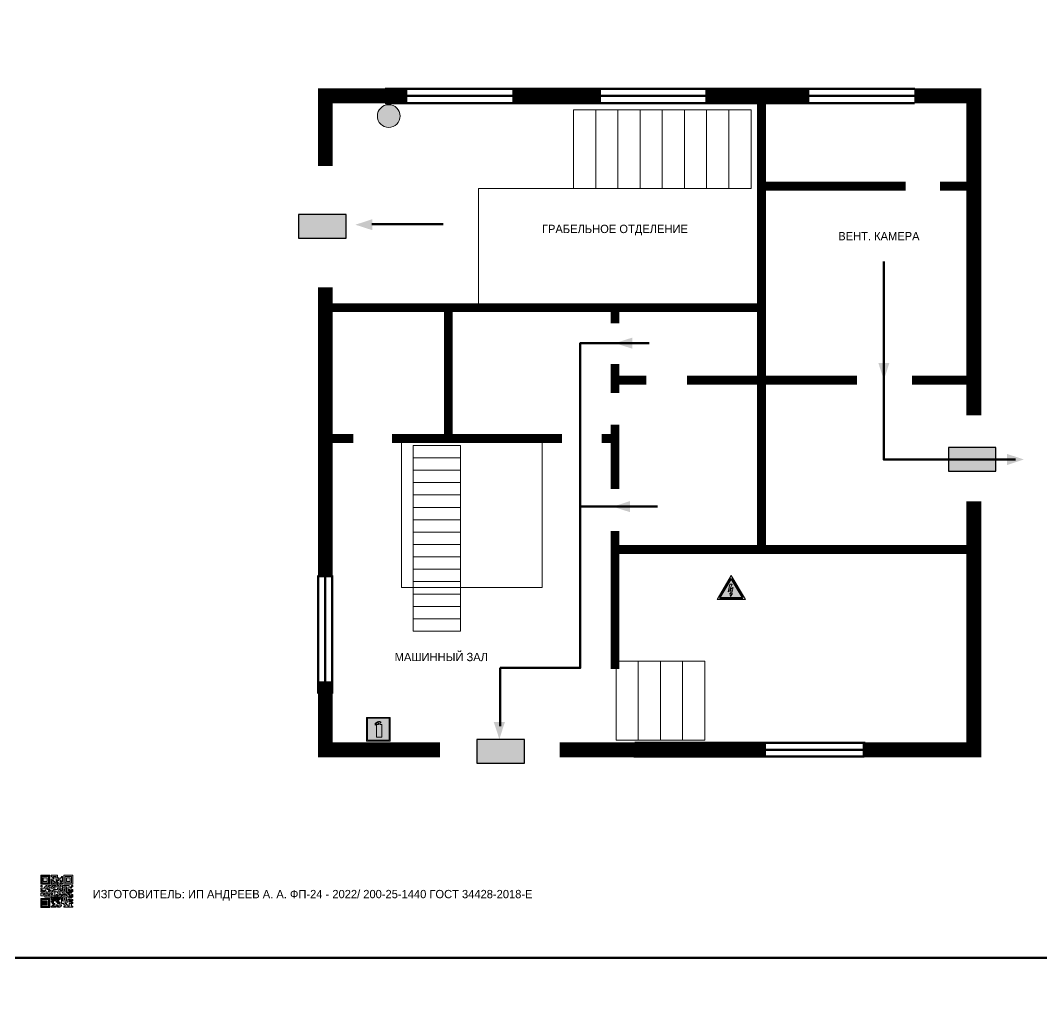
# Model space of a CAD drawing. Header units: millimetres. Extents: x 13114 to 67229, y 22859 to 38520.
# Drawn here: x 21060 to 21403.8, y 25054.6 to 25382.5 of the extents above; entities that cross this region are included whole.
import ezdxf

# ---------------------------------------------------------------- set-up
doc = ezdxf.new("R2010")
doc.units = ezdxf.units.MM
doc.layers.add('План_Штампы', color=7, linetype='Continuous')
doc.styles.add('обычный', font='arial.ttf')

# ---------------------------------------------------------------- blocks, each defined once
blk = doc.blocks.new('QR')
at = {"lineweight": 0}
h = blk.add_hatch(color=256, dxfattribs=at)
h.dxf.hatch_style = 1
h.paths.add_polyline_path([(9241.16, 2687.38), (9242.01, 2687.38), (9242.01, 2687.83), (9241.59, 2687.83), (9241.59, 2688.68), (9239.45, 2688.68), (9239.45, 2688.25), (9239.86, 2688.25), (9239.86, 2687.83), (9240.29, 2687.83), (9240.29, 2688.25), (9241.16, 2688.25), (9241.16, 2687.83), (9240.29, 2687.83), (9240.29, 2687.38), (9239.45, 2687.38), (9239.45, 2685.22), (9238.57, 2685.22), (9238.57, 2684.8), (9239.02, 2684.8), (9239.02, 2684.37), (9238.13, 2684.37), (9238.13, 2683.92), (9239.02, 2683.92), (9239.02, 2683.5), (9239.44, 2683.5), (9239.44, 2682.64), (9239.87, 2682.64), (9239.87, 2682.18), (9239.44, 2682.18), (9239.44, 2682.64), (9238.13, 2682.64), (9238.13, 2681.76), (9237.71, 2681.76), (9237.71, 2682.64), (9238.13, 2682.64), (9238.13, 2683.07), (9237.27, 2683.07), (9237.27, 2683.51), (9237.71, 2683.51), (9237.71, 2684.37), (9238.13, 2684.37), (9238.13, 2685.22), (9237.71, 2685.22), (9237.71, 2684.8), (9237.28, 2684.8), (9237.28, 2684.38), (9235.98, 2684.38), (9235.98, 2683.92), (9236.4, 2683.92), (9236.4, 2683.49), (9236.84, 2683.49), (9236.84, 2683.07), (9236.4, 2683.07), (9236.4, 2682.64), (9235.98, 2682.64), (9235.98, 2681.76), (9237.29, 2681.76), (9237.29, 2681.33), (9239.43, 2681.33), (9239.43, 2681.76), (9240.74, 2681.76), (9240.74, 2683.05), (9239.87, 2683.05), (9239.87, 2683.5), (9240.29, 2683.5), (9240.29, 2683.91), (9240.74, 2683.91), (9240.74, 2684.81), (9240.29, 2684.81), (9240.29, 2684.79), (9240.29, 2684.37), (9239.45, 2684.37), (9239.45, 2684.8), (9239.87, 2684.8), (9239.87, 2685.21), (9240.74, 2685.21), (9240.74, 2686.1), (9240.29, 2686.1), (9240.29, 2685.64), (9239.86, 2685.64), (9239.86, 2686.95), (9240.29, 2686.95), (9240.29, 2686.52), (9240.74, 2686.52), (9240.74, 2686.1), (9241.16, 2686.1), (9241.16, 2686.53), (9241.59, 2686.53), (9241.59, 2686.1), (9242.02, 2686.1), (9242.02, 2685.21), (9241.59, 2685.21), (9241.59, 2686.1), (9241.16, 2686.1), (9241.16, 2685.21), (9240.74, 2685.21), (9240.74, 2684.81), (9242.89, 2684.81), (9242.89, 2685.22), (9242.47, 2685.22), (9242.47, 2686.11), (9242.89, 2686.11), (9242.89, 2686.52), (9242.46, 2686.52), (9242.46, 2686.95), (9242.89, 2686.95), (9242.89, 2686.52), (9243.32, 2686.52), (9243.32, 2688.26), (9242.9, 2688.26), (9242.9, 2687.83), (9242.47, 2687.83), (9242.47, 2687.38), (9242.01, 2687.38), (9242.01, 2686.94), (9241.16, 2686.94)])
h.paths.add_polyline_path([(9239.02, 2682.18), (9239.02, 2681.76), (9238.54, 2681.76), (9238.54, 2682.18)], flags=16)
h.paths.add_polyline_path([(9237.27, 2682.65), (9237.27, 2682.19), (9236.83, 2682.19), (9236.83, 2682.65)], flags=16)
h = blk.add_hatch(color=256, dxfattribs=at)
h.dxf.hatch_style = 1
h.paths.add_polyline_path([(9238.15, 2687.83), (9236.83, 2687.83), (9236.83, 2686.52), (9238.15, 2686.52)], flags=0)
h.paths.add_polyline_path([(9239.01, 2685.65), (9239.01, 2688.68), (9235.98, 2688.68), (9235.98, 2685.65)])
h.paths.add_polyline_path([(9236.41, 2686.1), (9236.41, 2688.26), (9238.56, 2688.26), (9238.56, 2686.1)], flags=16)
h.paths.add_polyline_path([(9236.83, 2686.52), (9236.83, 2687.83), (9238.15, 2687.83), (9238.15, 2686.52)], flags=0)
h = blk.add_hatch(color=256, dxfattribs=at)
h.dxf.hatch_style = 1
h.paths.add_polyline_path([(9243.32, 2686.11), (9242.89, 2686.11), (9242.89, 2685.64), (9243.32, 2685.64)])
h.paths.add_polyline_path([(9239.02, 2683.07), (9239.02, 2683.5), (9238.56, 2683.5), (9238.56, 2683.07)])
h.paths.add_polyline_path([(9236.4, 2684.8), (9236.4, 2685.22), (9235.98, 2685.22), (9235.98, 2684.8)])
h.paths.add_polyline_path([(9236.4, 2683.07), (9236.4, 2683.49), (9235.98, 2683.49), (9235.98, 2683.07)])
h = blk.add_hatch(color=256, dxfattribs=at)
h.dxf.hatch_style = 1
h.paths.add_polyline_path([(9238.15, 2686.52), (9238.15, 2687.83), (9236.83, 2687.83), (9236.83, 2686.52)])
h.paths.add_polyline_path([(9245.91, 2686.52), (9245.91, 2687.83), (9244.59, 2687.83), (9244.59, 2686.52)], flags=0)
h.paths.add_polyline_path([(9246.77, 2685.65), (9246.77, 2688.68), (9243.74, 2688.68), (9243.74, 2685.65)])
h.paths.add_polyline_path([(9244.17, 2686.1), (9244.17, 2688.26), (9246.32, 2688.26), (9246.32, 2686.1)], flags=16)
h.paths.add_polyline_path([(9244.59, 2686.52), (9244.59, 2687.83), (9245.91, 2687.83), (9245.91, 2686.52)], flags=0)
h = blk.add_hatch(color=256, dxfattribs=at)
h.dxf.hatch_style = 1
h.paths.add_polyline_path([(9240.75, 2681.76), (9240.75, 2681.35), (9241.17, 2681.35), (9241.17, 2681.76)])
h.paths.add_polyline_path([(9241.6, 2682.18), (9241.17, 2682.18), (9241.17, 2681.76), (9241.6, 2681.76)])
h.paths.add_polyline_path([(9242.47, 2681.34), (9242.47, 2682.19), (9242.02, 2682.19), (9242.02, 2681.76), (9241.6, 2681.76), (9241.6, 2681.34)])
h.paths.add_polyline_path([(9239.87, 2678.3), (9239.44, 2678.3), (9239.44, 2677.89), (9241.17, 2677.89), (9241.17, 2678.3), (9240.28, 2678.3), (9240.28, 2678.73), (9239.87, 2678.73)])
h.paths.add_polyline_path([(9240.75, 2678.73), (9240.75, 2679.19), (9240.28, 2679.19), (9240.28, 2678.73)])
h.paths.add_polyline_path([(9241.6, 2678.73), (9241.17, 2678.73), (9241.17, 2678.3), (9241.6, 2678.3)])
h.paths.add_polyline_path([(9242.02, 2678.3), (9241.6, 2678.3), (9241.6, 2677.89), (9242.48, 2677.89), (9242.48, 2678.31), (9242.9, 2678.31), (9242.9, 2678.73), (9242.02, 2678.73)])
h.paths.add_polyline_path([(9246.36, 2684.37), (9246.36, 2684.79), (9245.93, 2684.79), (9245.93, 2684.37)])
h.paths.add_polyline_path([(9246.78, 2685.2), (9246.36, 2685.2), (9246.36, 2684.79), (9246.78, 2684.79)])
h.paths.add_polyline_path([(9245.91, 2687.83), (9244.59, 2687.83), (9244.59, 2686.52), (9245.91, 2686.52)])
h = blk.add_hatch(color=256, dxfattribs=at)
h.dxf.hatch_style = 1
h.paths.add_polyline_path([(9243.32, 2682.64), (9243.32, 2683.07), (9244.62, 2683.07), (9244.62, 2684.37), (9243.74, 2684.37), (9243.74, 2684.8), (9244.62, 2684.8), (9244.62, 2684.37), (9245.48, 2684.37), (9245.48, 2685.22), (9243.32, 2685.22), (9243.32, 2683.5), (9242.89, 2683.5), (9242.89, 2683.06), (9242.01, 2683.06), (9242.01, 2683.91), (9242.47, 2683.91), (9242.47, 2683.5), (9242.89, 2683.5), (9242.89, 2684.38), (9241.59, 2684.38), (9241.59, 2683.91), (9240.74, 2683.91), (9240.74, 2683.05), (9241.59, 2683.05), (9241.59, 2682.64), (9242.47, 2682.64), (9242.47, 2682.19), (9242.91, 2682.19), (9242.91, 2681.34), (9242.48, 2681.34), (9242.48, 2680.91), (9242.91, 2680.91), (9242.91, 2679.17), (9243.75, 2679.17), (9243.75, 2678.73), (9244.2, 2678.73), (9244.2, 2678.3), (9243.75, 2678.3), (9243.75, 2677.88), (9246.78, 2677.88), (9246.78, 2678.3), (9246.35, 2678.3), (9246.35, 2679.19), (9245.48, 2679.19), (9245.48, 2678.31), (9245.05, 2678.31), (9245.05, 2678.73), (9244.62, 2678.73), (9244.62, 2679.19), (9244.2, 2679.19), (9244.2, 2679.61), (9245.05, 2679.61), (9245.05, 2680.46), (9245.48, 2680.46), (9245.48, 2681.34), (9245.04, 2681.34), (9245.04, 2681.76), (9244.63, 2681.76), (9244.63, 2682.19), (9244.21, 2682.19), (9244.21, 2681.76), (9243.32, 2681.76), (9243.32, 2682.19), (9244.21, 2682.19), (9244.21, 2682.64)])
h.paths.add_polyline_path([(9243.75, 2683.49), (9243.75, 2683.92), (9244.21, 2683.92), (9244.21, 2683.49)], flags=16)
h.paths.add_polyline_path([(9243.32, 2681.34), (9244.63, 2681.34), (9244.63, 2680.04), (9243.32, 2680.04)], flags=16)
h.paths.add_polyline_path([(9243.76, 2680.89), (9244.18, 2680.89), (9244.18, 2680.48), (9243.76, 2680.48)], flags=0)
h = blk.add_hatch(color=256, dxfattribs=at)
h.dxf.hatch_style = 1
h.paths.add_polyline_path([(9246.36, 2683.07), (9246.78, 2683.07), (9246.78, 2683.92), (9246.36, 2683.92), (9246.36, 2683.49), (9245.92, 2683.49), (9245.92, 2683.92), (9245.06, 2683.92), (9245.06, 2683.49), (9245.48, 2683.49), (9245.48, 2683.07), (9244.62, 2683.07), (9244.62, 2682.65), (9245.05, 2682.65), (9245.05, 2682.18), (9245.48, 2682.18), (9245.48, 2682.65), (9246.36, 2682.65)])
h.paths.add_polyline_path([(9246.78, 2682.18), (9246.36, 2682.18), (9246.36, 2681.75), (9245.92, 2681.75), (9245.92, 2682.18), (9245.48, 2682.18), (9245.48, 2681.34), (9245.48, 2681.34), (9245.94, 2681.34), (9245.94, 2680.91), (9246.36, 2680.91), (9246.36, 2681.34), (9246.78, 2681.34)])
h = blk.add_hatch(color=256, dxfattribs=at)
h.dxf.hatch_style = 1
h.paths.add_polyline_path([(9235.98, 2680.9), (9235.98, 2677.86), (9239.02, 2677.86), (9239.02, 2680.9)])
h.paths.add_polyline_path([(9238.57, 2680.48), (9238.57, 2678.32), (9236.41, 2678.32), (9236.41, 2680.48)], flags=16)
h.paths.add_polyline_path([(9238.15, 2680.05), (9238.15, 2678.74), (9236.83, 2678.74), (9236.83, 2680.05)], flags=0)
h = blk.add_hatch(color=256, dxfattribs=at)
h.dxf.hatch_style = 1
h.paths.add_polyline_path([(9238.15, 2680.05), (9236.83, 2680.05), (9236.83, 2678.74), (9238.15, 2678.74)])
h = blk.add_hatch(color=256, dxfattribs=at)
h.dxf.hatch_style = 1
h.paths.add_polyline_path([(9242.02, 2680.46), (9242.48, 2680.46), (9242.48, 2680.91), (9241.58, 2680.91), (9241.58, 2681.35), (9241.17, 2681.35), (9241.17, 2680.91), (9240.75, 2680.91), (9240.75, 2681.33), (9239.43, 2681.33), (9239.43, 2680.46), (9239.86, 2680.46), (9239.86, 2680.92), (9240.3, 2680.92), (9240.3, 2680.46), (9239.86, 2680.46), (9239.86, 2680.04), (9239.44, 2680.04), (9239.44, 2679.62), (9239.86, 2679.62), (9239.86, 2679.19), (9240.29, 2679.19), (9240.29, 2680.03), (9241.18, 2680.03), (9241.18, 2680.47), (9241.6, 2680.47), (9241.6, 2680.03), (9241.18, 2680.03), (9241.18, 2679.61), (9241.6, 2679.61), (9241.6, 2679.19), (9242.47, 2679.19), (9242.47, 2679.6), (9242.02, 2679.6)])
h = blk.add_hatch(color=256, dxfattribs=at)
h.dxf.hatch_style = 1
h.paths.add_polyline_path([(9244.18, 2680.48), (9244.18, 2680.89), (9243.76, 2680.89), (9243.76, 2680.48)])
h = blk.add_hatch(color=256, dxfattribs=at)
h.dxf.hatch_style = 1
h.paths.add_polyline_path([(9245.93, 2680.04), (9245.93, 2680.46), (9245.48, 2680.46), (9245.48, 2679.62), (9246.35, 2679.62), (9246.35, 2680.04)])
h.paths.add_polyline_path([(9246.78, 2680.04), (9246.78, 2680.46), (9246.35, 2680.46), (9246.35, 2680.04)])
h.paths.add_polyline_path([(9246.78, 2679.18), (9246.78, 2679.62), (9246.35, 2679.62), (9246.35, 2679.18)])
for points in [[(9237.71, 2685.22), (9238.13, 2685.22), (9238.13, 2684.37), (9237.71, 2684.37), (9237.71, 2683.51), (9237.27, 2683.51), (9237.27, 2683.07), (9238.13, 2683.07), (9238.13, 2682.64), (9237.71, 2682.64), (9237.71, 2681.76), (9238.13, 2681.76), (9238.13, 2682.64), (9239.44, 2682.64), (9239.44, 2683.5), (9239.02, 2683.5), (9239.02, 2683.07), (9238.56, 2683.07), (9238.56, 2683.5), (9239.02, 2683.5), (9239.02, 2683.92), (9238.13, 2683.92), (9238.13, 2684.37), (9239.02, 2684.37), (9239.02, 2684.8), (9238.57, 2684.8), (9238.57, 2685.22), (9239.45, 2685.22), (9239.45, 2687.38), (9240.29, 2687.38), (9240.29, 2687.83), (9239.86, 2687.83), (9239.86, 2688.25), (9239.45, 2688.25), (9239.45, 2688.68), (9241.59, 2688.68), (9241.59, 2687.83), (9242.01, 2687.83), (9242.01, 2687.38), (9242.47, 2687.38), (9242.47, 2687.83), (9242.9, 2687.83), (9242.9, 2688.26), (9243.32, 2688.26), (9243.32, 2686.52), (9242.89, 2686.52), (9242.89, 2686.11), (9243.32, 2686.11), (9243.32, 2685.64), (9242.89, 2685.64), (9242.89, 2686.11), (9242.47, 2686.11), (9242.47, 2685.22), (9242.89, 2685.22), (9242.89, 2684.81), (9240.74, 2684.81), (9240.74, 2683.91), (9241.59, 2683.91), (9241.59, 2684.38), (9242.89, 2684.38), (9242.89, 2683.5), (9242.47, 2683.5), (9242.47, 2683.91), (9242.01, 2683.91), (9242.01, 2683.06), (9242.89, 2683.06), (9242.89, 2683.5), (9243.32, 2683.5), (9243.32, 2685.22), (9245.48, 2685.22), (9245.48, 2684.37), (9244.62, 2684.37), (9244.62, 2683.07), (9245.48, 2683.07), (9245.48, 2683.49), (9245.06, 2683.49), (9245.06, 2683.92), (9245.92, 2683.92), (9245.92, 2683.49), (9246.36, 2683.49), (9246.36, 2683.92), (9246.78, 2683.92), (9246.78, 2683.07), (9246.36, 2683.07), (9246.36, 2682.65), (9245.48, 2682.65), (9245.48, 2682.18), (9245.92, 2682.18), (9245.92, 2681.75), (9246.36, 2681.75), (9246.36, 2682.18), (9246.78, 2682.18), (9246.78, 2681.34), (9246.36, 2681.34), (9246.36, 2680.91), (9245.94, 2680.91), (9245.94, 2681.34), (9245.48, 2681.34), (9245.48, 2680.46), (9245.93, 2680.46), (9245.93, 2680.04), (9246.35, 2680.04), (9246.35, 2680.46), (9246.78, 2680.46), (9246.78, 2680.04), (9246.78, 2680.04), (9246.35, 2680.04), (9246.35, 2679.62), (9246.78, 2679.62), (9246.78, 2679.18), (9246.35, 2679.18), (9246.35, 2678.3), (9246.78, 2678.3), (9246.78, 2677.88), (9243.75, 2677.88), (9243.75, 2678.3), (9244.2, 2678.3), (9244.2, 2678.73), (9243.75, 2678.73), (9243.75, 2679.17), (9242.91, 2679.17), (9242.91, 2680.91), (9242.48, 2680.91), (9242.48, 2680.46), (9242.02, 2680.46), (9242.02, 2679.6), (9242.47, 2679.6), (9242.47, 2679.19), (9241.6, 2679.19), (9241.6, 2679.61), (9241.18, 2679.61), (9241.18, 2680.03), (9240.29, 2680.03), (9240.29, 2679.19), (9240.75, 2679.19), (9240.75, 2678.73), (9240.28, 2678.73), (9240.28, 2678.3), (9241.17, 2678.3), (9241.17, 2678.73), (9241.6, 2678.73), (9241.6, 2678.3), (9242.02, 2678.3), (9242.02, 2678.73), (9242.9, 2678.73), (9242.9, 2678.31), (9242.48, 2678.31), (9242.48, 2677.89), (9241.6, 2677.89), (9241.6, 2678.3), (9241.17, 2678.3), (9241.17, 2677.89), (9239.44, 2677.89), (9239.44, 2678.3), (9239.87, 2678.3), (9239.87, 2678.73), (9240.28, 2678.73), (9240.28, 2679.19), (9240.29, 2679.19), (9239.86, 2679.19), (9239.86, 2679.62), (9239.44, 2679.62), (9239.44, 2680.04), (9239.86, 2680.04), (9239.86, 2680.46), (9239.43, 2680.46), (9239.43, 2681.33), (9237.29, 2681.33), (9237.29, 2681.76), (9235.98, 2681.76), (9235.98, 2682.64), (9236.4, 2682.64), (9236.4, 2683.07), (9235.98, 2683.07), (9235.98, 2683.49), (9236.4, 2683.49), (9236.4, 2683.92), (9235.98, 2683.92), (9235.98, 2684.38), (9237.28, 2684.38), (9237.28, 2684.8), (9237.71, 2684.8), (9237.71, 2685.22), (9237.92, 2685.22)], [(9240.74, 2686.1), (9240.74, 2686.52), (9240.29, 2686.52), (9240.29, 2686.95), (9239.86, 2686.95), (9239.86, 2685.64), (9240.29, 2685.64), (9240.29, 2686.1), (9240.74, 2686.1), (9240.74, 2686.52)], [(9240.74, 2683.05), (9240.74, 2681.76), (9239.43, 2681.76), (9239.43, 2681.33), (9240.75, 2681.33), (9240.75, 2681.35), (9240.75, 2680.91), (9241.17, 2680.91), (9241.17, 2681.35), (9241.58, 2681.35), (9241.58, 2680.91), (9242.48, 2680.91), (9242.48, 2681.34), (9242.91, 2681.34), (9242.91, 2682.19), (9242.47, 2682.19), (9242.47, 2682.64), (9241.59, 2682.64), (9241.59, 2683.05), (9240.74, 2683.05)], [(9240.74, 2685.21), (9239.87, 2685.21), (9239.87, 2684.8), (9239.45, 2684.8), (9239.45, 2684.37), (9240.29, 2684.37), (9240.29, 2684.79), (9240.29, 2684.81), (9240.74, 2684.81), (9240.74, 2685.21), (9239.87, 2685.21)], [(9240.74, 2683.91), (9240.29, 2683.91), (9240.29, 2683.5), (9239.87, 2683.5), (9239.87, 2683.05), (9240.74, 2683.05), (9240.74, 2683.91)], [(9241.6, 2681.76), (9242.02, 2681.76), (9242.02, 2682.19), (9242.47, 2682.19), (9242.47, 2681.34), (9241.6, 2681.34), (9241.6, 2681.76)], [(9244.62, 2683.07), (9243.32, 2683.07), (9243.32, 2682.64), (9244.21, 2682.64), (9244.21, 2682.19), (9243.32, 2682.19), (9243.32, 2681.76), (9244.21, 2681.76), (9244.21, 2682.19), (9244.63, 2682.19), (9244.63, 2681.76), (9245.04, 2681.76), (9245.04, 2681.34), (9245.48, 2681.34)], [(9244.62, 2684.37), (9244.62, 2684.8), (9243.74, 2684.8), (9243.74, 2684.37), (9244.62, 2684.37)], [(9245.48, 2682.18), (9245.05, 2682.18), (9245.05, 2682.65), (9244.62, 2682.65), (9244.62, 2683.07)], [(9245.48, 2682.18), (9245.48, 2681.34)], [(9239.86, 2680.46), (9239.86, 2680.92), (9240.3, 2680.92), (9240.3, 2680.46), (9239.86, 2680.46)], [(9245.48, 2680.46), (9245.05, 2680.46), (9245.05, 2679.61), (9244.2, 2679.61), (9244.2, 2679.19), (9244.62, 2679.19), (9244.62, 2678.73), (9245.05, 2678.73), (9245.05, 2678.31), (9245.48, 2678.31), (9245.48, 2679.19), (9246.35, 2679.19), (9246.35, 2679.07)], [(9246.35, 2679.62), (9245.48, 2679.62), (9245.48, 2680.46)], [(9245.48, 2680.46), (9245.48, 2679.62), (9246.35, 2679.62), (9246.35, 2680.04), (9245.93, 2680.04), (9245.93, 2680.46), (9245.48, 2680.46), (9245.48, 2679.62)], [(9246.35, 2679.62), (9246.35, 2679.18)]]:
    blk.add_lwpolyline(points, dxfattribs=at)
for points in [[(9235.98, 2685.65), (9239.01, 2685.65), (9239.01, 2688.68), (9235.98, 2688.68)], [(9236.41, 2688.26), (9238.56, 2688.26), (9238.56, 2686.1), (9236.41, 2686.1)], [(9236.83, 2687.83), (9238.15, 2687.83), (9238.15, 2686.52), (9236.83, 2686.52)], [(9240.29, 2687.83), (9241.16, 2687.83), (9241.16, 2688.25), (9240.29, 2688.25)], [(9240.29, 2688.25), (9241.16, 2688.25), (9241.16, 2687.83), (9240.29, 2687.83)], [(9241.16, 2686.1), (9240.74, 2686.1), (9240.74, 2685.21), (9241.16, 2685.21)], [(9242.01, 2687.38), (9241.16, 2687.38), (9241.16, 2686.94), (9242.01, 2686.94)], [(9241.16, 2687.38), (9242.01, 2687.38), (9242.01, 2686.94), (9241.16, 2686.94)], [(9241.16, 2686.53), (9241.59, 2686.53), (9241.59, 2686.1), (9241.16, 2686.1)], [(9241.59, 2686.1), (9242.02, 2686.1), (9242.02, 2685.21), (9241.59, 2685.21)], [(9242.89, 2686.52), (9242.46, 2686.52), (9242.46, 2686.95), (9242.89, 2686.95)], [(9243.74, 2685.65), (9246.77, 2685.65), (9246.77, 2688.68), (9243.74, 2688.68)], [(9244.17, 2688.26), (9246.32, 2688.26), (9246.32, 2686.1), (9244.17, 2686.1)], [(9244.59, 2687.83), (9245.91, 2687.83), (9245.91, 2686.52), (9244.59, 2686.52)], [(9235.98, 2684.8), (9236.4, 2684.8), (9236.4, 2685.22), (9235.98, 2685.22)], [(9236.4, 2683.07), (9236.84, 2683.07), (9236.84, 2683.49), (9236.4, 2683.49)], [(9236.83, 2682.19), (9237.27, 2682.19), (9237.27, 2682.65), (9236.83, 2682.65)], [(9238.54, 2682.18), (9239.02, 2682.18), (9239.02, 2681.76), (9238.54, 2681.76)], [(9239.44, 2682.64), (9239.87, 2682.64), (9239.87, 2682.18), (9239.44, 2682.18)], [(9241.17, 2682.18), (9241.6, 2682.18), (9241.6, 2681.76), (9241.17, 2681.76)], [(9243.75, 2683.92), (9244.21, 2683.92), (9244.21, 2683.49), (9243.75, 2683.49)], [(9245.93, 2684.79), (9246.36, 2684.79), (9246.36, 2684.37), (9245.93, 2684.37)], [(9246.36, 2685.2), (9246.78, 2685.2), (9246.78, 2684.79), (9246.36, 2684.79)], [(9235.98, 2677.86), (9239.02, 2677.86), (9239.02, 2680.9), (9235.98, 2680.9)], [(9236.41, 2680.48), (9238.57, 2680.48), (9238.57, 2678.32), (9236.41, 2678.32)], [(9236.83, 2680.05), (9238.15, 2680.05), (9238.15, 2678.74), (9236.83, 2678.74)], [(9240.75, 2681.76), (9241.17, 2681.76), (9241.17, 2681.35), (9240.75, 2681.35)], [(9241.18, 2680.03), (9241.6, 2680.03), (9241.6, 2680.47), (9241.18, 2680.47)], [(9243.32, 2680.04), (9244.63, 2680.04), (9244.63, 2681.34), (9243.32, 2681.34)], [(9243.76, 2680.89), (9244.18, 2680.89), (9244.18, 2680.48), (9243.76, 2680.48)]]:
    blk.add_lwpolyline(points, close=True, dxfattribs=at)
blk = doc.blocks.new('A$C7B4425F7')
at = {"true_color": 0xffffff}
blk.add_hatch(color=7, dxfattribs=at).paths.add_polyline_path([(0, 0), (-16, 0), (-16, -8), (0, -8)])
h = blk.add_hatch(color=126)
h.paths.add_polyline_path([(-0.2, -0.2), (-15.8, -0.2), (-15.8, -7.8), (-0.2, -7.8)])
h.paths.add_polyline_path([(-11.76, -2.03), (-11.76, -3.66), (-11.17, -3.66, -0.568275), (-11.17, -6.18), (-12.58, -6.18), (-12.58, -2.03)], flags=16)
h.paths.add_polyline_path([(-13.33, -4.12, -0.495768), (-13.59, -6.18), (-15.03, -6.18), (-15.03, -2.03), (-13.59, -2.03, -0.487973)], flags=16)
h.paths.add_polyline_path([(-10.25, -2.03), (-9.48, -2.03), (-9.48, -6.18), (-10.25, -6.18)], flags=16)
h.paths.add_polyline_path([(-13.84, -3.69), (-14.24, -3.69), (-14.24, -3.03), (-13.9, -3.03, -0.692621)], flags=0)
h.paths.add_polyline_path([(-9.15, -2.03), (-8.4, -2.03), (-8.04, -3.07), (-7.68, -2.03), (-6.93, -2.03), (-7.64, -4.1), (-6.93, -6.18), (-7.68, -6.18), (-8.04, -5.14), (-8.4, -6.18), (-9.15, -6.18), (-8.44, -4.1)], flags=16)
h.paths.add_polyline_path([(-11.76, -4.46), (-11.42, -4.46, -0.692621), (-11.36, -5.12), (-11.76, -5.12)], flags=0)
h.paths.add_polyline_path([(-13.9, -5.2), (-14.24, -5.2), (-14.24, -4.55), (-13.84, -4.55, -0.708038)], flags=0)
edge = h.paths.add_edge_path(flags=16)
edge.add_ellipse((-5.51, -4.08), major_axis=(0, 2.05), ratio=0.586184, start_angle=0, end_angle=360)
edge = h.paths.add_edge_path(flags=0)
edge.add_ellipse((-5.51, -4.08), major_axis=(0, 1.14), ratio=0.454828, start_angle=0, end_angle=360)
h.paths.add_polyline_path([(-4.13, -4.96, 0.377264), (-3.48, -4.52, 0.0555), (-3.16, -2.03), (-1.66, -2.03), (-1.66, -4.96), (-0.96, -4.96), (-0.96, -7.01), (-1.75, -7.01), (-1.75, -6.18), (-3.3, -6.18), (-3.3, -7.02), (-4.13, -7.02)], flags=16)
h.paths.add_polyline_path([(-2.73, -2.91), (-2.28, -2.91), (-2.28, -4.96), (-3.05, -4.96, 0.079136)], flags=0)
at = {"color": 126}
blk.add_lwpolyline([(-16, -8), (0, -8), (0, 0), (-16, 0)], close=True, dxfattribs=at)
blk = doc.blocks.new('A$C7B8C2D5B')
at = {"lineweight": 0}
h = blk.add_hatch(color=5, dxfattribs=at)
h.dxf.hatch_style = 1
h.paths.add_polyline_path([(1.4, -3.02, 1), (-2.11, -3.02, 1)])
at = {"color": 5, "lineweight": 0}
blk.add_circle((-0.36, -3.02), 1.75, dxfattribs=at)
blk = doc.blocks.new('A$C3AD82952')
at = {"true_color": 0xf5f5ff}
h = blk.add_hatch(color=7, dxfattribs=at)
h.dxf.hatch_style = 1
h.paths.add_polyline_path([(8.21, 8.73, 0.414214), (7.89, 9.05), (7.22, 9.05), (7.22, 9.92), (7.59, 9.92, 1), (7.57, 10.36), (7.22, 10.36), (7.22, 10.6), (6.43, 10.6), (6.43, 10.36), (6.01, 10.36), (4.74, 9.59), (4.74, 8.69), (4.98, 8.73), (4.98, 9.26), (6.12, 9.91), (6.43, 9.91), (6.43, 9.05), (5.76, 9.05, 0.414214), (5.44, 8.73), (5.44, 2.2), (8.21, 2.2)], flags=0)
h.paths.add_polyline_path([(12.8, 12.8), (0, 12.8), (0, 0), (12.8, 0)])
h.paths.add_polyline_path([(0.51, 12.29), (12.29, 12.29), (12.29, 0.51), (0.51, 0.51)], flags=16)
h.paths.add_polyline_path([(4.74, 9.59), (6.01, 10.36), (6.43, 10.36), (6.43, 10.6), (7.22, 10.6), (7.22, 10.36), (7.59, 10.36, -0.94586), (7.59, 9.92), (7.22, 9.92), (7.22, 9.05), (7.89, 9.05, -0.414214), (8.21, 8.73), (8.21, 2.2), (5.44, 2.2), (5.44, 8.73, -0.414214), (5.76, 9.05), (6.43, 9.05), (6.43, 9.91), (6.12, 9.91), (4.98, 9.26), (4.98, 8.73), (4.74, 8.69)], flags=0)
h = blk.add_hatch(color=242)
h.dxf.hatch_style = 1
h.paths.add_polyline_path([(12.29, 12.29), (0.51, 12.29), (0.51, 0.51), (12.29, 0.51)])
h.paths.add_polyline_path([(4.74, 8.69), (4.74, 9.59), (6.01, 10.36), (6.43, 10.36), (6.43, 10.6), (7.22, 10.6), (7.22, 10.36), (7.59, 10.36, -0.94586), (7.59, 9.92), (7.22, 9.92), (7.22, 9.05), (7.89, 9.05, -0.414214), (8.21, 8.73), (8.21, 2.2), (5.44, 2.2), (5.44, 8.73, -0.414214), (5.76, 9.05), (6.43, 9.05), (6.43, 9.91), (6.12, 9.91), (4.98, 9.26), (4.98, 8.73)], flags=16)
h = blk.add_hatch(color=7, dxfattribs=at)
h.dxf.hatch_style = 1
h.paths.add_polyline_path([(8.21, 8.73, 0.414214), (7.89, 9.05), (7.22, 9.05), (7.22, 9.92), (7.59, 9.92, 1), (7.57, 10.36), (7.22, 10.36), (7.22, 10.6), (6.43, 10.6), (6.43, 10.36), (6.01, 10.36), (4.74, 9.59), (4.74, 8.69), (4.98, 8.73), (4.98, 9.26), (6.12, 9.91), (6.43, 9.91), (6.43, 9.05), (5.76, 9.05, 0.414214), (5.44, 8.73), (5.44, 2.2), (8.21, 2.2)])
at = {"color": 242, "lineweight": 5}
for p, q in [((0, 0), (0, 12.8)), ((0, 12.8), (12.8, 12.8)), ((12.8, 0), (12.8, 12.8)), ((6.01, 10.36), (4.74, 9.59)), ((4.74, 9.59), (4.74, 8.69)), ((4.74, 8.69), (4.98, 8.73)), ((4.98, 9.26), (6.12, 9.91)), ((4.98, 8.73), (4.98, 9.26)), ((5.44, 2.2), (5.44, 8.73)), ((5.76, 9.05), (6.43, 9.05)), ((6.01, 10.36), (6.43, 10.36)), ((6.12, 9.91), (6.43, 9.91)), ((7.22, 10.6), (6.43, 10.6)), ((6.43, 10.6), (6.43, 10.36)), ((6.43, 9.91), (6.43, 9.05)), ((7.22, 10.36), (7.22, 10.6)), ((7.59, 10.36), (7.22, 10.36)), ((7.22, 9.05), (7.22, 9.92)), ((7.59, 9.92), (7.22, 9.92)), ((7.89, 9.05), (7.22, 9.05)), ((8.21, 2.2), (8.21, 8.73)), ((0, 0), (12.8, 0)), ((5.44, 2.2), (8.21, 2.2))]:
    blk.add_line(p, q, dxfattribs=at)
blk.add_lwpolyline([(0.51, 12.29), (12.29, 12.29), (12.29, 0.51), (0.51, 0.51)], close=True, dxfattribs=at)
for centre, radius, start, end in [((5.76, 8.73), 0.32, 90, 180), ((7.58, 10.14), 0.223, 273.1875, 86.8125), ((7.89, 8.73), 0.32, 0, 90)]:
    blk.add_arc(centre, radius, start, end, dxfattribs=at)
blk = doc.blocks.new('A$C3E6D3DDE')
at = {"lineweight": 5}
h = blk.add_hatch(color=40, dxfattribs=at)
h.paths.add_polyline_path([(24.1, 1.45), (16.46, -11.35), (31.74, -11.35)])
h.paths.add_polyline_path([(24.09, -0.46), (30.03, -10.41), (18.14, -10.41)], flags=16)
h.paths.add_polyline_path([(24.54, -3.08), (23.41, -6.02), (25.13, -5.01), (24.33, -8.5), (24.82, -8.27), (23.79, -9.86), (23.4, -8.04), (23.8, -8.43), (24.04, -6.29), (22.39, -7.25), (23.44, -3.08)], flags=0)
h = blk.add_hatch(color=256, dxfattribs=at)
h.paths.add_polyline_path([(24.37, 0.03, 0.567511), (23.82, 0.03), (17.59, -10.4, 0.582454), (17.86, -10.88), (30.32, -10.88, 0.582149), (30.6, -10.4)])
h.paths.add_polyline_path([(24.09, -0.46), (18.14, -10.41), (30.03, -10.41)], flags=16)
h.paths.add_polyline_path([(24.54, -3.08), (23.41, -6.02), (25.13, -5.01), (24.33, -8.5), (24.82, -8.27), (23.79, -9.86), (23.4, -8.04), (23.8, -8.43), (24.04, -6.29), (22.39, -7.25), (23.44, -3.08)], flags=0)
h = blk.add_hatch(color=40, dxfattribs=at)
h.paths.add_polyline_path([(24.09, -0.46), (18.14, -10.41), (30.03, -10.41)])
h.paths.add_polyline_path([(24.82, -8.27), (23.79, -9.86), (23.4, -8.04), (23.8, -8.43), (24.04, -6.29), (22.39, -7.25), (23.44, -3.08), (24.54, -3.08), (23.41, -6.02), (25.13, -5.01), (24.33, -8.5)], flags=16)
at = {"color": 40, "lineweight": 5}
for p, q in [((16.46, -11.35), (24.1, 1.45)), ((24.1, 1.45), (31.74, -11.35))]:
    blk.add_line(p, q, dxfattribs=at)
at = {"lineweight": 5}
for p, q in [((17.59, -10.4), (23.82, 0.03)), ((24.37, 0.03), (30.6, -10.4)), ((18.14, -10.41), (24.09, -0.46)), ((23.44, -3.08), (22.39, -7.25)), ((23.41, -6.02), (24.54, -3.08)), ((25.13, -5.01), (23.41, -6.02)), ((24.54, -3.08), (23.44, -3.08)), ((24.09, -0.46), (30.03, -10.41)), ((24.33, -8.5), (25.13, -5.01)), ((17.86, -10.88), (30.32, -10.88)), ((18.14, -10.41), (30.03, -10.41)), ((22.39, -7.25), (24.04, -6.29)), ((23.8, -8.43), (23.4, -8.04)), ((23.4, -8.04), (23.79, -9.86)), ((23.79, -9.86), (24.82, -8.27)), ((24.04, -6.29), (23.8, -8.43)), ((24.82, -8.27), (24.33, -8.5))]:
    blk.add_line(p, q, dxfattribs=at)
at = {"color": 50, "lineweight": 5}
blk.add_line((31.74, -11.35), (16.46, -11.35), dxfattribs=at)

msp = doc.modelspace()

# ---------------------------------------------------------------- linework, layer by layer
at = {"color": 6, "lineweight": 100}
for points in [[(21045.35, 25066.92), (21645.35, 25066.92), (21645.35, 25461.92), (21045.35, 25461.92)], [(21045.35, 24671.92), (21645.35, 24671.92), (21645.35, 25066.92), (21045.35, 25066.92)]]:
    msp.add_lwpolyline(points, close=True, dxfattribs=at)
at = {"color": 0, "lineweight": 100}
for points, const_width in [([(21162.64, 25333.46), (21162.64, 25357.1), (21190.26, 25357.1)], 5), ([(21225.6, 25357.1), (21255.5, 25357.1)], 5), ([(21290.57, 25357.1), (21325.64, 25357.1)], 5), ([(21309.53, 25285.82), (21309.53, 25357.53), (21309.53, 25326.71), (21358.03, 25326.71)], 3), ([(21360.98, 25357.1), (21380.98, 25357.1), (21380.98, 25249.53)], 5), ([(21369.63, 25326.71), (21380.1, 25326.71)], 3), ([(21162.64, 25195.09), (21162.64, 25292.71)], 5), ([(21260.16, 25280.54), (21260.16, 25285.82), (21164.79, 25285.82), (21309.53, 25285.82), (21309.53, 25204.44)], 3), ([(21204.06, 25241.75), (21204.06, 25285.82)], 3), ([(21260.16, 25257.14), (21260.16, 25266.81)], 3), ([(21260.16, 25261.41), (21270.67, 25261.41)], 3), ([(21341.63, 25261.41), (21284.47, 25261.41)], 3), ([(21380.21, 25261.41), (21360.22, 25261.41)], 3), ([(21260.16, 25224.8), (21260.16, 25246.41)], 3), ([(21172.03, 25241.75), (21161.54, 25241.75)], 3), ([(21242.34, 25241.75), (21185.07, 25241.75)], 3), ([(21260.16, 25241.75), (21255.67, 25241.75)], 3), ([(21380.98, 25220.57), (21380.98, 25136.99), (21343.54, 25136.99)], 5), ([(21381.1, 25204.44), (21260.16, 25204.44), (21260.16, 25210.62), (21260.16, 25164.15)], 3), ([(21201.25, 25136.99), (21162.64, 25136.99), (21162.64, 25159.97)], 5), ([(21311.01, 25136.99), (21241.59, 25136.99)], 5)]:
    msp.add_lwpolyline(points, dxfattribs=dict(at, const_width=const_width))
for points in [[(21360.98, 25357.1), (21182.7, 25357.1)], [(21361.12, 25359.49), (21182.84, 25359.49)], [(21361.04, 25354.66), (21182.76, 25354.66)], [(21160.2, 25195.64), (21160.2, 25155.97)], [(21164.9, 25195.64), (21164.9, 25155.97)], [(21162.64, 25195.09), (21162.64, 25155.42)], [(21343.54, 25136.99), (21266.01, 25136.99)], [(21344.37, 25139.29), (21266.84, 25139.29)], [(21344.08, 25134.67), (21266.54, 25134.67)]]:
    msp.add_lwpolyline(points, dxfattribs=at)
at = {"color": 0, "lineweight": 0}
for points in [[(21253.67, 25325.96), (21246.2, 25325.96), (21246.2, 25352.45), (21253.67, 25352.45)], [(21261.14, 25325.96), (21253.67, 25325.96), (21253.67, 25352.45), (21261.14, 25352.45)], [(21268.61, 25325.96), (21261.14, 25325.96), (21261.14, 25352.45), (21268.61, 25352.45)], [(21276.08, 25325.96), (21268.61, 25325.96), (21268.61, 25352.45), (21276.08, 25352.45)], [(21283.56, 25325.96), (21276.08, 25325.96), (21276.08, 25352.45), (21283.56, 25352.45)], [(21291.03, 25325.96), (21283.56, 25325.96), (21283.56, 25352.45), (21291.03, 25352.45)], [(21298.5, 25325.96), (21291.03, 25325.96), (21291.03, 25352.45), (21298.5, 25352.45)], [(21305.97, 25325.96), (21298.5, 25325.96), (21298.5, 25352.45), (21305.97, 25352.45)], [(21208.13, 25239.44), (21192.23, 25239.44), (21192.23, 25235.27), (21208.13, 25235.27)], [(21208.13, 25235.27), (21192.23, 25235.27), (21192.23, 25231.11), (21208.13, 25231.11)], [(21208.13, 25231.11), (21192.23, 25231.11), (21192.23, 25226.94), (21208.13, 25226.94)], [(21208.13, 25226.94), (21192.23, 25226.94), (21192.23, 25222.77), (21208.13, 25222.77)], [(21208.13, 25222.77), (21192.23, 25222.77), (21192.23, 25218.6), (21208.13, 25218.6)], [(21208.13, 25218.6), (21192.23, 25218.6), (21192.23, 25214.43), (21208.13, 25214.43)], [(21208.13, 25214.43), (21192.23, 25214.43), (21192.23, 25210.27), (21208.13, 25210.27)], [(21208.13, 25210.27), (21192.23, 25210.27), (21192.23, 25206.1), (21208.13, 25206.1)], [(21208.13, 25206.1), (21192.23, 25206.1), (21192.23, 25201.93), (21208.13, 25201.93)], [(21208.13, 25201.93), (21192.23, 25201.93), (21192.23, 25197.76), (21208.13, 25197.76)], [(21208.13, 25197.76), (21192.23, 25197.76), (21192.23, 25193.59), (21208.13, 25193.59)], [(21208.13, 25193.59), (21192.23, 25193.59), (21192.23, 25189.42), (21208.13, 25189.42)], [(21208.13, 25189.42), (21192.23, 25189.42), (21192.23, 25185.26), (21208.13, 25185.26)], [(21208.13, 25185.26), (21192.23, 25185.26), (21192.23, 25181.09), (21208.13, 25181.09)], [(21208.13, 25181.09), (21192.23, 25181.09), (21192.23, 25176.92), (21208.13, 25176.92)], [(21267.99, 25140.27), (21260.52, 25140.27), (21260.52, 25166.76), (21267.99, 25166.76)], [(21275.46, 25140.27), (21267.99, 25140.27), (21267.99, 25166.76), (21275.46, 25166.76)], [(21282.93, 25140.27), (21275.46, 25140.27), (21275.46, 25166.76), (21282.93, 25166.76)], [(21290.4, 25140.27), (21282.93, 25140.27), (21282.93, 25166.76), (21290.4, 25166.76)]]:
    msp.add_lwpolyline(points, close=True, dxfattribs=at)
for points in [[(21305.97, 25325.96), (21214.2, 25325.96), (21214.2, 25286.62)], [(21235.68, 25241.75), (21235.68, 25191.56), (21188.24, 25191.56), (21188.24, 25241.02)]]:
    msp.add_lwpolyline(points, dxfattribs=at)
at = {"color": 126, "lineweight": 100, "true_color": 0x008754}
for points in [[(21178.29, 25313.9), (21202.3, 25313.9)], [(21395, 25234.66), (21350.65, 25234.66), (21350.65, 25301.32)], [(21271.72, 25273.88), (21248.45, 25273.88), (21248.45, 25218.91), (21274.44, 25218.91)], [(21248.45, 25218.91), (21248.45, 25164.55), (21221.46, 25164.55)], [(21221.46, 25144.92), (21221.46, 25164.55)]]:
    msp.add_lwpolyline(points, dxfattribs=at)
at = {"layer": 'План_Штампы', "color": 126, "true_color": 0x008754}
for points in [[(21178.51, 25315.62), (21178.5, 25311.89), (21172.77, 25313.74)], [(21265.98, 25275.74), (21265.97, 25272.01), (21260.23, 25273.86)], [(21348.83, 25267.23), (21352.57, 25267.22), (21350.71, 25261.49)], [(21392.13, 25232.84), (21392.14, 25236.58), (21397.87, 25234.72)], [(21265.22, 25220.71), (21265.21, 25216.97), (21259.48, 25218.83)], [(21219.36, 25146.29), (21223.09, 25146.28), (21221.24, 25140.55)]]:
    msp.add_solid(points, dxfattribs=at)

# ---------------------------------------------------------------- block references
at = {"xscale": 2.177419353276491, "yscale": 2.177419353276491, "zscale": 2.177419353276491, "rotation": 180}
msp.add_blockref('A$C7B8C2D5B', (21183.2, 25343.75), dxfattribs=at)
at = {"xscale": 0.625, "yscale": 0.625, "zscale": 0.625}
for name, p in [('A$C3E6D3DDE', (21284.23, 25194.71)), ('A$C3AD82952', (21176.49, 25139.89))]:
    msp.add_blockref(name, p, dxfattribs=at)
at = {"color": 22, "lineweight": 100, "true_color": 0xbb1e10}
msp.add_blockref('QR', (11830.86, 22406.07), dxfattribs=at)
at = {"layer": 'План_Штампы'}
for p in [(21169.62, 25317.23), (21388.41, 25238.77), (21229.65, 25140.45)]:
    msp.add_blockref('A$C7B4425F7', p, dxfattribs=at)

# ---------------------------------------------------------------- texts
at = {"lineweight": 0, "char_height": 2.8, "attachment_point": 5, "style": 'обычный'}
for s, insert, width in [('\\pi-8.4,l8.4,t8.4;{\\fProxima Nova Rg|b0|i0|c204|p2;ГРАБЕЛЬНОЕ ОТДЕЛЕНИЕ\\H1.1997x; }', (21260.15, 25311.92), 61.8322), ('\\pi-8.4,l8.4,t8.4;{\\fProxima Nova Rg|b0|i0|c204|p2;ВЕНТ. КАМЕРА\\H1.1667x; }', (21349.03, 25309.9), 29.9894), ('\\pi-8.4,l8.4,t8.4;{\\fProxima Nova Rg|b0|i0|c204|p2;МАШИННЫЙ ЗАЛ\\H1.6404x; }', (21201.69, 25168.2), 43.627), ('\\pi-8.4,l8.4,t8.4;{\\fProxima Nova Rg|b0|i0|c204|p2;ИЗГОТОВИТЕЛЬ: ИП АНДРЕЕВ А. А.\\fProxima Nova Rg|b0|i0|c0|p2; \\fProxima Nova Rg|b0|i0|c204|p2;ФП-24 - 2022/ 200-25-1440 ГОСТ 34428-2018-Е\\H1.2266x; }', (21158.36, 25088), 191.3484)]:
    msp.add_mtext(s, dxfattribs=dict(at, insert=insert, width=width))

doc.saveas('drawing.dxf')
